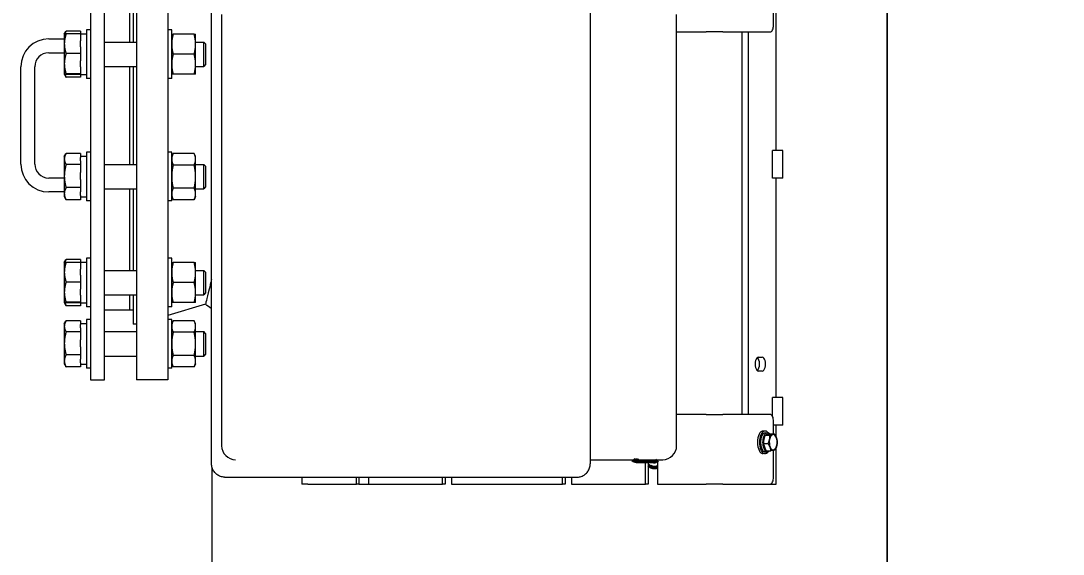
# Model space of a CAD drawing. Header units: inches. Extents: x 20 to 536, y 8 to 344.
# Drawn here: x 362.93 to 400.38, y 92.93 to 112.1 of the extents above; entities that cross this region are included whole.
import ezdxf

# ---------------------------------------------------------------- set-up
doc = ezdxf.new("R2010")
doc.units = ezdxf.units.IN
doc.header["$LTSCALE"] = 16
doc.header["$MEASUREMENT"] = 0
doc.layers.add('Dimension (ANSI)', color=7, linetype='Continuous', lineweight=25)
doc.layers.add('Visible (ANSI)', color=7, linetype='Continuous', lineweight=50)
doc.styles.add('MEMCOR Medium', font='arial.ttf')
doc.dimstyles.new('Default (ANSI)', dxfattribs={"dimscale": 16, "dimtxt": 0.15, "dimasz": 0.098425, "dimexe": 0.125, "dimexo": 0.0625, "dimgap": 0.031496, "dimtad": 0, "dimtih": 1, "dimtoh": 1, "dimdec": 4, "dimrnd": 1e-08, "dimzin": 3, "dimdsep": 46, "dimlunit": 5, "dimtxsty": 'MEMCOR Medium', "dimcen": 0.09, "dimdle": 0.393701, "dimclrd": 256, "dimclre": 256, "dimclrt": 256, "dimadec": 0, "dimazin": 1, "dimtfac": 0.8, "dimtofl": 0, "dimtmove": 0, "dimatfit": 3, "dimfxl": 1, "dimfrac": 1, "dimtolj": 1, "dimtzin": 4, "dimlwd": -1, "dimlwe": -1, "dimarcsym": 0})

# ---------------------------------------------------------------- blocks, each defined once
blk = doc.blocks.new('*D25')
at = {"layer": 'Defpoints', "color": 0, "transparency": 16777216}
for p in [(394.632, 153.466), (452.188, 153.466), (413.174, 57.723)]:
    blk.add_point(p, dxfattribs=at)
at = {"layer": 'Dimension (ANSI)', "transparency": 16777216}
for p, q in [((395.632, 153.466), (454.188, 153.466)), ((452.188, 151.891), (452.188, 134.229)), ((452.188, 59.298), (452.188, 117.758)), ((414.174, 57.723), (454.188, 57.723))]:
    blk.add_line(p, q, dxfattribs=at)
for points in [[(451.926, 151.891), (452.451, 151.891), (452.188, 153.466)], [(451.926, 59.298), (452.451, 59.298), (452.188, 57.723)]]:
    blk.add_solid(points, dxfattribs=at)
at = {"layer": 'Dimension (ANSI)', "transparency": 16777216, "char_height": 2.4, "attachment_point": 2, "style": 'MEMCOR Medium'}
for s, insert in [('\\A1; \\fArial|b0|i0;95{\\H0.8x;\\S3#4;} in', (452.188, 130.42)), ('\\A1;[2431.9 mm]{\\P\\fArial|b0|i0;SHIPPING\\P\\fArial|b0|i0;HEIGHT}', (452.188, 125.49))]:
    blk.add_mtext(s, dxfattribs=dict(at, insert=insert))

msp = doc.modelspace()

# ---------------------------------------------------------------- linework, layer by layer
at = {"layer": 'Visible (ANSI)', "linetype": 'Continuous', "lineweight": 18}
for p, q in [((394.05748, 136.70079), (394.05748, 68.95079)), ((394.05748, 68.95079), (394.05748, 136.70079)), ((365.42748, 118.20079), (365.42748, 99.20079)), ((365.92748, 99.20079), (365.92748, 118.20079)), ((367.08248, 118.20079), (367.08248, 99.20079)), ((368.20748, 118.20079), (368.20748, 99.20079)), ((366.82748, 114.2737), (366.82748, 111.33825)), ((366.82748, 114.2737), (366.82748, 111.33825)), ((366.95748, 114.2737), (366.95748, 111.33825)), ((369.77532, 96.20079), (369.77532, 112.95079)), ((383.3907, 96.20079), (383.3907, 112.95079)), ((389.97548, 111.95079), (389.97548, 112.42095)), ((390.0631, 107.44079), (390.0631, 112.49908)), ((370.14135, 112.32579), (370.14135, 96.82579)), ((386.49118, 96.82579), (386.49118, 112.32579)), ((364.48973, 111.6195), (364.48986, 111.61973)), ((364.48973, 111.6195), (364.48973, 111.27566)), ((364.48986, 111.61973), (364.54722, 111.71908)), ((365.06785, 111.73043), (364.55392, 111.73043)), ((365.06785, 111.62971), (364.55392, 111.62971)), ((365.06785, 111.73043), (365.06785, 111.63025)), ((365.06785, 111.62971), (365.06785, 111.63025)), ((365.06785, 111.63025), (365.28685, 111.63025)), ((365.06785, 111.62971), (365.06785, 111.38212)), ((365.28685, 111.77575), (365.28685, 110.02575)), ((365.42748, 111.77575), (365.28685, 111.77575)), ((368.3481, 111.77575), (368.20748, 111.77575)), ((368.3481, 110.02575), (368.3481, 111.77575)), ((369.15523, 111.61975), (368.39997, 111.61975)), ((369.2071, 111.26025), (369.2071, 111.61975)), ((386.49118, 111.70079), (387.55191, 111.70079)), ((388.14955, 111.70079), (387.55191, 111.70079)), ((388.14955, 111.70079), (389.85048, 111.70079)), ((388.84659, 97.95079), (388.84659, 111.70079)), ((389.0631, 111.70079), (389.0631, 97.95079)), ((363.92748, 111.45079), (364.48973, 111.45079)), ((364.48973, 111.27566), (364.48973, 110.55714)), ((365.06785, 111.16921), (365.06785, 111.38212)), ((365.92748, 111.33825), (367.08248, 111.33825)), ((369.2071, 111.33825), (369.5017, 111.33825)), ((369.2071, 110.54125), (369.2071, 111.26025)), ((369.5017, 110.46325), (369.5017, 111.33825)), ((369.56785, 111.2721), (369.5017, 111.33825)), ((369.56785, 111.2721), (369.56785, 110.5294)), ((363.92748, 110.95079), (364.48973, 110.95079)), ((365.06785, 110.92161), (364.55392, 110.92161)), ((365.06785, 111.16921), (365.06785, 110.92161)), ((365.06785, 110.92161), (365.06785, 110.66673)), ((369.15523, 110.90075), (368.39997, 110.90075)), ((364.48973, 110.55714), (364.48973, 110.18223)), ((365.06785, 110.44755), (365.06785, 110.66673)), ((369.2071, 110.18175), (369.2071, 110.54125)), ((369.56785, 110.5294), (369.5017, 110.46325)), ((362.92748, 106.95079), (362.92748, 110.45079)), ((363.42748, 106.95079), (363.42748, 110.45079)), ((364.48973, 110.18223), (364.48973, 110.182)), ((364.48973, 110.182), (364.48986, 110.18178)), ((364.48986, 110.18178), (364.54722, 110.08243)), ((365.06785, 110.19266), (364.55392, 110.19266)), ((365.06785, 110.1718), (364.55392, 110.1718)), ((365.06785, 110.44755), (365.06785, 110.19266)), ((365.06785, 110.19266), (365.06785, 110.18537)), ((365.06785, 110.17125), (365.06785, 110.18537)), ((365.06785, 110.17125), (365.28685, 110.17125)), ((365.06785, 110.17125), (365.06785, 110.07108)), ((365.92748, 110.46325), (367.08248, 110.46325)), ((366.82748, 110.46325), (366.82748, 106.93833)), ((366.82748, 110.46325), (366.82748, 106.93833)), ((366.95748, 110.46325), (366.95748, 106.93833)), ((369.15523, 110.18175), (368.39997, 110.18175)), ((369.2071, 110.46325), (369.5017, 110.46325)), ((365.06785, 110.07108), (364.55392, 110.07108)), ((365.42748, 110.02575), (365.28685, 110.02575)), ((368.3481, 110.02575), (368.20748, 110.02575)), ((364.48973, 107.21958), (364.54722, 107.31915)), ((364.48973, 107.21958), (364.48973, 107.13212)), ((364.48973, 107.13212), (364.48973, 106.5189)), ((365.06785, 107.33051), (364.55392, 107.33051)), ((365.06785, 107.33051), (365.06785, 107.19177)), ((365.06785, 107.23033), (365.28685, 107.23033)), ((365.06785, 107.07247), (365.06785, 107.19177)), ((365.28685, 107.37583), (365.28685, 105.62583)), ((365.42748, 107.37583), (365.28685, 107.37583)), ((368.3481, 107.37583), (368.20748, 107.37583)), ((368.3481, 105.62583), (368.3481, 107.37583)), ((368.3481, 107.21983), (368.39997, 107.33106)), ((369.15523, 107.33106), (368.39997, 107.33106)), ((369.2071, 107.21983), (369.15523, 107.33106)), ((369.2071, 107.1235), (369.2071, 107.21983)), ((369.2071, 106.50083), (369.2071, 107.1235)), ((390.30989, 107.44079), (389.9381, 107.44079)), ((389.9381, 106.44079), (389.9381, 107.44079)), ((390.30989, 106.44079), (390.30989, 107.44079)), ((365.06785, 106.93374), (364.55392, 106.93374)), ((365.06785, 107.07247), (365.06785, 106.93374)), ((365.06785, 106.93374), (365.06785, 106.64363)), ((365.92748, 106.93833), (367.08248, 106.93833)), ((369.15523, 106.91595), (368.39997, 106.91595)), ((369.2071, 106.93833), (369.5017, 106.93833)), ((369.5017, 106.06333), (369.5017, 106.93833)), ((369.56785, 106.87218), (369.5017, 106.93833)), ((369.56785, 106.87218), (369.56785, 106.12948)), ((364.48973, 106.45079), (363.92748, 106.45079)), ((364.48973, 106.5189), (364.48973, 105.8876)), ((365.06785, 106.39416), (365.06785, 106.64363)), ((365.06785, 106.39416), (365.06785, 106.10406)), ((369.2071, 105.87816), (369.2071, 106.50083)), ((390.30989, 106.44079), (389.9381, 106.44079)), ((390.0631, 98.56079), (390.0631, 106.44079)), ((365.06785, 106.10406), (364.55392, 106.10406)), ((365.06785, 106.10406), (365.06785, 105.95269)), ((365.92748, 106.06333), (367.08248, 106.06333)), ((366.82748, 106.06333), (366.82748, 103.12788)), ((366.82748, 106.06333), (366.82748, 103.12788)), ((366.95748, 106.06333), (366.95748, 103.12788)), ((369.15523, 106.08572), (368.39997, 106.08572)), ((369.2071, 106.06333), (369.5017, 106.06333)), ((369.56785, 106.12948), (369.5017, 106.06333)), ((364.48973, 105.95079), (363.92748, 105.95079)), ((364.48973, 105.8876), (364.48973, 105.78208)), ((364.48973, 105.78208), (364.54722, 105.68251)), ((365.06785, 105.67115), (364.55392, 105.67115)), ((365.06785, 105.82252), (365.06785, 105.95269)), ((365.06785, 105.82252), (365.06785, 105.67115)), ((365.06785, 105.77133), (365.28685, 105.77133)), ((365.42748, 105.62583), (365.28685, 105.62583)), ((368.3481, 105.62583), (368.20748, 105.62583)), ((368.3481, 105.78183), (368.39997, 105.6706)), ((369.15523, 105.6706), (368.39997, 105.6706)), ((369.2071, 105.78183), (369.15523, 105.6706)), ((369.2071, 105.78183), (369.2071, 105.87816)), ((364.48973, 103.40913), (364.48986, 103.40936)), ((364.48973, 103.40913), (364.48973, 103.06529)), ((364.48986, 103.40936), (364.54722, 103.50871)), ((365.06785, 103.52006), (364.55392, 103.52006)), ((365.06785, 103.41934), (364.55392, 103.41934)), ((365.06785, 103.52006), (365.06785, 103.41988)), ((365.06785, 103.41934), (365.06785, 103.41988)), ((365.06785, 103.41988), (365.28685, 103.41988)), ((365.06785, 103.41934), (365.06785, 103.17175)), ((365.28685, 103.56538), (365.28685, 101.81538)), ((365.42748, 103.56538), (365.28685, 103.56538)), ((368.3481, 103.56538), (368.20748, 103.56538)), ((368.3481, 101.81538), (368.3481, 103.56538)), ((369.15523, 103.40938), (368.39997, 103.40938)), ((369.2071, 103.04988), (369.2071, 103.40938)), ((364.48973, 103.06529), (364.48973, 102.34677)), ((365.06785, 102.95884), (365.06785, 103.17175)), ((365.92748, 103.12788), (367.08248, 103.12788)), ((369.2071, 103.12788), (369.5017, 103.12788)), ((369.2071, 102.33088), (369.2071, 103.04988)), ((369.5017, 102.25288), (369.5017, 103.12788)), ((369.56785, 103.06173), (369.5017, 103.12788)), ((369.56785, 103.06173), (369.56785, 102.31903)), ((365.06785, 102.71125), (364.55392, 102.71125)), ((365.06785, 102.95884), (365.06785, 102.71125)), ((365.06785, 102.71125), (365.06785, 102.45636)), ((369.15523, 102.69038), (368.39997, 102.69038)), ((364.48973, 102.34677), (364.48973, 101.97186)), ((365.06785, 102.23718), (365.06785, 102.45636)), ((365.92748, 102.25288), (367.08248, 102.25288)), ((366.82748, 102.25288), (366.82748, 101.70079)), ((366.82748, 102.25288), (366.82748, 101.70079)), ((366.95748, 102.25288), (366.95748, 101.20079)), ((369.2071, 101.97138), (369.2071, 102.33088)), ((369.2071, 102.25288), (369.5017, 102.25288)), ((369.56785, 102.31903), (369.5017, 102.25288)), ((364.48973, 101.97186), (364.48973, 101.97163)), ((364.48973, 101.97163), (364.48986, 101.97141)), ((364.48986, 101.97141), (364.54722, 101.87206)), ((365.06785, 101.98229), (364.55392, 101.98229)), ((365.06785, 101.96143), (364.55392, 101.96143)), ((365.06785, 102.23718), (365.06785, 101.98229)), ((365.06785, 101.98229), (365.06785, 101.975)), ((365.06785, 101.96088), (365.06785, 101.975)), ((365.06785, 101.96088), (365.28685, 101.96088)), ((365.06785, 101.96088), (365.06785, 101.86071)), ((369.56142, 101.91205), (368.20748, 101.51079)), ((369.15523, 101.97138), (368.39997, 101.97138)), ((365.06785, 101.86071), (364.55392, 101.86071)), ((365.42748, 101.81538), (365.28685, 101.81538)), ((366.82748, 101.70079), (365.92748, 101.70079)), ((366.95748, 101.70079), (366.82748, 101.70079)), ((368.3481, 101.81538), (368.20748, 101.81538)), ((364.48973, 101.20917), (364.54722, 101.30875)), ((364.48973, 101.20917), (364.48973, 101.12171)), ((365.06785, 101.3201), (364.55392, 101.3201)), ((365.06785, 101.3201), (365.06785, 101.18137)), ((365.06785, 101.06206), (365.06785, 101.18137)), ((365.08915, 101.21992), (365.28685, 101.21992)), ((365.28685, 101.36542), (365.28685, 99.61542)), ((365.42748, 101.36542), (365.28685, 101.36542)), ((367.08248, 101.20079), (366.95748, 101.20079)), ((368.3481, 101.36542), (368.20748, 101.36542)), ((368.3481, 99.61542), (368.3481, 101.36542)), ((368.3481, 101.20942), (368.39997, 101.32065)), ((369.15523, 101.32065), (368.39997, 101.32065)), ((369.2071, 101.20942), (369.15523, 101.32065)), ((369.2071, 101.11309), (369.2071, 101.20942)), ((364.48973, 101.12171), (364.48973, 100.50849)), ((365.06785, 100.92333), (364.55392, 100.92333)), ((365.06785, 101.06206), (365.06785, 100.92333)), ((365.06785, 100.92333), (365.06785, 100.63322)), ((365.92748, 100.92792), (367.08248, 100.92792)), ((369.15523, 100.90554), (368.39997, 100.90554)), ((369.2071, 100.49042), (369.2071, 101.11309)), ((369.2071, 100.92792), (369.5017, 100.92792)), ((369.5017, 100.05292), (369.5017, 100.92792)), ((369.56785, 100.86177), (369.5017, 100.92792)), ((369.56785, 100.86177), (369.56785, 100.11907)), ((364.48973, 100.50849), (364.48973, 99.8772)), ((365.06785, 100.38375), (365.06785, 100.63322)), ((365.06785, 100.38375), (365.06785, 100.09365)), ((369.2071, 99.86775), (369.2071, 100.49042)), ((365.06785, 100.09365), (364.55392, 100.09365)), ((365.06785, 100.09365), (365.06785, 99.94228)), ((365.92748, 100.05292), (367.08248, 100.05292)), ((369.15523, 100.07531), (368.39997, 100.07531)), ((369.2071, 100.05292), (369.5017, 100.05292)), ((369.56785, 100.11907), (369.5017, 100.05292)), ((389.4381, 100.01329), (389.5631, 100.01329)), ((364.48973, 99.8772), (364.48973, 99.77167)), ((364.48973, 99.77167), (364.54722, 99.6721)), ((365.06785, 99.66074), (364.55392, 99.66074)), ((365.06785, 99.81211), (365.06785, 99.94228)), ((365.06785, 99.81211), (365.06785, 99.66074)), ((365.06785, 99.76092), (365.28685, 99.76092)), ((368.3481, 99.77142), (368.39997, 99.66019)), ((369.15523, 99.66019), (368.39997, 99.66019)), ((369.2071, 99.77142), (369.15523, 99.66019)), ((369.2071, 99.77142), (369.2071, 99.86775)), ((365.42748, 99.61542), (365.28685, 99.61542)), ((368.3481, 99.61542), (368.20748, 99.61542)), ((389.5631, 99.51329), (389.4381, 99.51329)), ((365.42748, 99.20079), (365.92748, 99.20079)), ((368.20748, 99.20079), (367.08248, 99.20079)), ((390.30989, 98.56079), (389.9381, 98.56079)), ((389.9381, 97.87909), (389.9381, 98.56079)), ((390.30989, 97.56079), (390.30989, 98.56079)), ((387.55191, 97.95079), (386.49118, 97.95079)), ((387.55191, 97.95079), (388.14955, 97.95079)), ((389.85048, 97.95079), (388.14955, 97.95079)), ((389.97548, 97.25176), (389.97548, 97.70079)), ((390.30989, 97.56079), (389.97548, 97.56079)), ((390.0631, 97.14566), (390.0631, 97.56079)), ((389.66976, 97.35679), (389.60048, 97.35679)), ((389.61219, 96.9053), (389.6425, 97.05579)), ((389.6425, 97.05579), (389.6728, 97.20627)), ((389.66976, 97.29079), (389.75116, 97.29079)), ((389.6728, 97.20627), (389.75312, 97.22902)), ((389.6728, 97.20627), (389.83986, 97.20627)), ((389.76292, 97.23179), (389.75116, 97.23179)), ((389.75312, 97.22902), (389.83344, 97.25176)), ((389.83344, 97.25176), (390.0005, 97.25176)), ((389.66219, 96.77756), (389.61219, 96.9053)), ((389.61219, 96.9053), (389.77924, 96.9053)), ((389.7122, 96.64982), (389.66219, 96.77756)), ((389.7122, 96.64982), (389.87926, 96.64982)), ((389.97548, 95.70079), (389.97548, 96.67095)), ((390.0631, 95.45079), (390.0631, 96.74908)), ((383.3907, 96.32579), (385.99118, 96.32579)), ((385.37528, 95.45079), (385.37528, 96.26329)), ((385.46903, 96.26329), (385.46903, 95.45079)), ((385.8083, 96.32579), (385.8083, 95.45079)), ((389.66976, 96.54479), (389.60048, 96.54479)), ((389.66976, 96.61079), (389.75116, 96.61079)), ((369.80777, 87.44461), (369.80777, 96.01716)), ((370.24183, 95.70079), (382.7992, 95.70079)), ((373.02061, 95.70079), (373.02061, 95.45079)), ((374.98298, 95.45079), (374.98298, 95.70079)), ((375.07673, 95.70079), (375.07673, 95.45079)), ((375.41599, 95.70079), (375.41599, 95.45079)), ((378.07685, 95.45079), (378.07685, 95.70079)), ((378.1706, 95.70079), (378.1706, 95.45079)), ((378.40161, 95.70079), (378.40161, 95.45079)), ((382.38966, 95.45079), (382.38966, 95.70079)), ((382.48341, 95.70079), (382.48341, 95.45079)), ((382.71442, 95.70079), (382.71442, 95.45079)), ((382.7992, 95.70079), (382.9242, 95.70079)), ((373.23936, 95.45079), (373.02061, 95.45079)), ((373.23936, 95.45079), (374.98298, 95.45079)), ((375.07673, 95.45079), (374.98298, 95.45079)), ((375.07673, 95.45079), (375.41599, 95.45079)), ((375.41599, 95.45079), (378.07685, 95.45079)), ((378.1706, 95.45079), (378.07685, 95.45079)), ((378.40161, 95.45079), (382.38966, 95.45079)), ((382.48341, 95.45079), (382.38966, 95.45079)), ((382.71442, 95.45079), (385.37528, 95.45079)), ((385.46903, 95.45079), (385.37528, 95.45079)), ((385.8083, 95.45079), (387.55191, 95.45079)), ((388.14955, 95.45079), (387.55191, 95.45079)), ((388.14955, 95.45079), (389.85048, 95.45079)), ((389.85048, 95.45079), (390.0631, 95.45079))]:
    msp.add_line(p, q, dxfattribs=at)
at = {"layer": 'Visible (ANSI)'}
for p, q in [((385.75292, 96.26329), (385.04171, 96.26329)), ((385.72554, 96.04479), (385.68554, 96.04479))]:
    msp.add_line(p, q, dxfattribs=at)
at = {"layer": 'Visible (ANSI)', "linetype": 'Continuous', "lineweight": 18}
for centre, radius, start, end in [((363.92748, 110.45079), 1, 90, 180), ((363.92748, 110.45079), 0.5, 90, 180), ((363.92748, 106.95079), 1, 180, 270), ((363.92748, 106.95079), 0.5, 180, 270), ((370.64135, 96.82579), 0.5, 180, 270), ((385.99118, 96.82579), 0.5, 270, 0)]:
    msp.add_arc(centre, radius, start, end, dxfattribs=at)
for centre, major_axis, ratio, start_param, end_param in [((389.85048, 111.95079), (0, -0.25), 0.5, 0, 1.57079633), ((365.4421, 100.49042), (4.13718, -0.06422), 0.17564313, 1.65893872, 1.6641065), ((389.4381, 99.76329), (0, -0.25), 0.5, 3.14159265, 6.28318531), ((389.5631, 99.76329), (0, 0.25), 0.5, 3.14159265, 6.28318531), ((389.34659, 99.76329), (0, -0.25), 0.5, 0.37473443, 2.76685822), ((389.85048, 97.70079), (0, 0.25), 0.5, 4.71238898, 6.28318531), ((389.66976, 96.95079), (0, 0.406), 0.5, 5.67310552, 10.03485774), ((389.60048, 96.95079), (0, 0.406), 0.5, 0, 3.14159265), ((389.66976, 96.95079), (0, 0.34), 0.5, 0, 3.14159265), ((389.75116, 96.95079), (0, -0.34), 0.5, 2.65324746, 6.76704703), ((389.75116, 96.95079), (0, 0.281), 0.5, 0.64656224, 1.72915457), ((389.75116, 96.95079), (0, 0.281), 0.5, 0, 0.34891879), ((389.96161, 96.95079), (0, -0.281), 0.5, 4.32945106, 5.37664861), ((389.96161, 96.95079), (0, 0.281), 0.5, 0.14066085, 1.1878584), ((389.96161, 96.95079), (0, 0.281), 0.5, 5.37664861, 6.42384616), ((389.96161, 96.95079), (0, 0.281), 0.5, 4.32945106, 5.37664861), ((389.75116, 96.95079), (0, 0.281), 0.5, 1.73728486, 2.73282705), ((389.96161, 96.95079), (0, -0.281), 0.5, 5.37664861, 6.42384616), ((389.96161, 96.95079), (0, -0.281), 0.5, 0.14066085, 1.1878584), ((389.85048, 95.70079), (0, -0.25), 0.5, 0, 1.57079633)]:
    msp.add_ellipse(centre, major_axis=major_axis, ratio=ratio, start_param=start_param, end_param=end_param, dxfattribs=at)
at = {"layer": 'Visible (ANSI)'}
for centre, major_axis, start_param, end_param in [((385.04171, 96.45079), (0, -0.1875), 5.44211664, 7.12425398), ((385.02254, 96.45079), (0, -0.14916), 5.70604477, 6.86032585), ((385.68554, 96.45079), (0, -0.203), 5.88987465, 7.05614952), ((385.72554, 96.45079), (0, -0.203), 5.88987465, 6.16917488), ((385.72554, 96.45079), (0, -0.1905), 6.10548027, 6.44213737), ((385.77254, 96.45079), (0, -0.1905), 6.10548027, 6.14025578), ((385.68554, 96.45079), (0, -0.406), 5.61983065, 6.63982795), ((385.72554, 96.45079), (0, -0.406), 0, 0.23759565)]:
    msp.add_ellipse(centre, major_axis=major_axis, ratio=0.8660254, start_param=start_param, end_param=end_param, dxfattribs=at)
at = {"layer": 'Visible (ANSI)', "linetype": 'Continuous', "lineweight": 18}
for points, weights in [([(364.55392, 111.62971), (364.48973, 111.43997), (364.48973, 111.27566)], [1.01001874936, 1.04314139574, 1]), ([(364.48986, 111.61973), (364.49253, 111.62436), (364.55392, 111.62971)], [1.00373289337, 1.04164895705, 1.01001874936]), ([(364.55392, 111.73043), (364.52007, 111.67438), (364.50437, 111.62412)], [1.01001874936, 1.02721658286, 1.02385469408]), ([(368.3481, 111.61975), (368.3481, 111.61975), (368.39997, 111.61975)], [1, 1.0379548493, 1]), ([(368.39997, 111.61975), (368.3481, 111.4271), (368.3481, 111.26025)], [1, 1.0379548493, 1]), ([(369.2071, 111.26025), (369.2071, 111.4271), (369.15523, 111.61975)], [1, 1.0379548493, 1]), ([(369.15523, 111.61975), (369.2071, 111.61975), (369.2071, 111.61975)], [1, 1.0379548493, 1]), ([(364.48973, 111.27566), (364.48973, 111.11135), (364.55392, 110.92161)], [1, 1.04314139574, 1.01001874936]), ([(368.3481, 111.26025), (368.3481, 111.09341), (368.39997, 110.90075)], [1, 1.0379548493, 1]), ([(369.15523, 110.90075), (369.2071, 111.09341), (369.2071, 111.26025)], [1, 1.0379548493, 1]), ([(364.55392, 110.92161), (364.48973, 110.72629), (364.48973, 110.55714)], [1.01001874936, 1.04314139574, 1]), ([(368.39997, 110.90075), (368.3481, 110.7081), (368.3481, 110.54125)], [1, 1.0379548493, 1]), ([(369.2071, 110.54125), (369.2071, 110.7081), (369.15523, 110.90075)], [1, 1.0379548493, 1]), ([(364.48973, 110.55714), (364.48973, 110.38798), (364.55392, 110.19266)], [1, 1.04314139574, 1.01001874936]), ([(368.3481, 110.54125), (368.3481, 110.37441), (368.39997, 110.18175)], [1, 1.0379548493, 1]), ([(369.15523, 110.18175), (369.2071, 110.37441), (369.2071, 110.54125)], [1, 1.0379548493, 1]), ([(364.55392, 110.19266), (364.48973, 110.18707), (364.48973, 110.18223)], [1.01001874936, 1.04314139574, 1]), ([(364.48973, 110.18223), (364.48973, 110.17739), (364.55392, 110.1718)], [1, 1.04314139574, 1.01001874936]), ([(364.50742, 110.1769), (364.52315, 110.12669), (364.55392, 110.07108)], [1.02429968931, 1.02563189319, 1.01001874936]), ([(368.39997, 110.18175), (368.3481, 110.18175), (368.3481, 110.18175)], [1, 1.0379548493, 1]), ([(369.2071, 110.18175), (369.2071, 110.18175), (369.15523, 110.18175)], [1, 1.0379548493, 1]), ([(364.55392, 110.07108), (364.55047, 110.07679), (364.54722, 110.08243)], [1.01001874936, 1.01174639157, 1.01326655323]), ([(364.55392, 107.33051), (364.48973, 107.22419), (364.48973, 107.13212)], [1.01001874936, 1.04314139574, 1]), ([(364.48973, 107.13212), (364.48973, 107.04005), (364.55392, 106.93374)], [1, 1.04314139574, 1.01001874936]), ([(368.39997, 107.33106), (368.3481, 107.21983), (368.3481, 107.1235)], [1, 1.0379548493, 1]), ([(368.3481, 107.1235), (368.3481, 107.02717), (368.39997, 106.91595)], [1, 1.0379548493, 1]), ([(369.2071, 107.1235), (369.2071, 107.21983), (369.15523, 107.33106)], [1, 1.0379548493, 1]), ([(369.15523, 106.91595), (369.2071, 107.02717), (369.2071, 107.1235)], [1, 1.0379548493, 1]), ([(364.55392, 106.93374), (364.48973, 106.71142), (364.48973, 106.5189)], [1.01001874936, 1.04314139574, 1]), ([(368.39997, 106.91595), (368.3481, 106.69349), (368.3481, 106.50083)], [1, 1.0379548493, 1]), ([(369.2071, 106.50083), (369.2071, 106.69349), (369.15523, 106.91595)], [1, 1.0379548493, 1]), ([(364.48973, 106.5189), (364.48973, 106.32637), (364.55392, 106.10406)], [1, 1.04314139574, 1.01001874936]), ([(368.3481, 106.50083), (368.3481, 106.30817), (368.39997, 106.08572)], [1, 1.0379548493, 1]), ([(369.15523, 106.08572), (369.2071, 106.30817), (369.2071, 106.50083)], [1, 1.0379548493, 1]), ([(364.55392, 106.10406), (364.48973, 105.98806), (364.48973, 105.8876)], [1.01001874936, 1.04314139574, 1]), ([(368.39997, 106.08572), (368.3481, 105.97449), (368.3481, 105.87816)], [1, 1.0379548493, 1]), ([(369.2071, 105.87816), (369.2071, 105.97449), (369.15523, 106.08572)], [1, 1.0379548493, 1]), ([(364.48973, 105.8876), (364.48973, 105.78715), (364.55392, 105.67115)], [1, 1.04314139574, 1.01001874936]), ([(364.55392, 105.67115), (364.55047, 105.67687), (364.54722, 105.68251)], [1.01001874936, 1.01174639157, 1.01326655323]), ([(368.3481, 105.87816), (368.3481, 105.78183), (368.39997, 105.6706)], [1, 1.0379548493, 1]), ([(369.15523, 105.6706), (369.2071, 105.78183), (369.2071, 105.87816)], [1, 1.0379548493, 1]), ([(364.55392, 103.41934), (364.48973, 103.2296), (364.48973, 103.06529)], [1.01001874936, 1.04314139574, 1]), ([(364.48986, 103.40936), (364.49253, 103.41399), (364.55392, 103.41934)], [1.00373289337, 1.04164895705, 1.01001874936]), ([(364.55392, 103.52006), (364.52007, 103.46401), (364.50437, 103.41375)], [1.01001874936, 1.02721658286, 1.02385469408]), ([(368.3481, 103.40938), (368.3481, 103.40938), (368.39997, 103.40938)], [1, 1.0379548493, 1]), ([(368.39997, 103.40938), (368.3481, 103.21673), (368.3481, 103.04988)], [1, 1.0379548493, 1]), ([(369.2071, 103.04988), (369.2071, 103.21673), (369.15523, 103.40938)], [1, 1.0379548493, 1]), ([(369.15523, 103.40938), (369.2071, 103.40938), (369.2071, 103.40938)], [1, 1.0379548493, 1]), ([(364.48973, 103.06529), (364.48973, 102.90098), (364.55392, 102.71125)], [1, 1.04314139574, 1.01001874936]), ([(368.3481, 103.04988), (368.3481, 102.88304), (368.39997, 102.69038)], [1, 1.0379548493, 1]), ([(369.15523, 102.69038), (369.2071, 102.88304), (369.2071, 103.04988)], [1, 1.0379548493, 1]), ([(364.55392, 102.71125), (364.48973, 102.51592), (364.48973, 102.34677)], [1.01001874936, 1.04314139574, 1]), ([(368.39997, 102.69038), (368.3481, 102.49773), (368.3481, 102.33088)], [1, 1.0379548493, 1]), ([(369.2071, 102.33088), (369.2071, 102.49773), (369.15523, 102.69038)], [1, 1.0379548493, 1]), ([(364.48973, 102.34677), (364.48973, 102.17761), (364.55392, 101.98229)], [1, 1.04314139574, 1.01001874936]), ([(368.3481, 102.33088), (368.3481, 102.16404), (368.39997, 101.97138)], [1, 1.0379548493, 1]), ([(369.15523, 101.97138), (369.2071, 102.16404), (369.2071, 102.33088)], [1, 1.0379548493, 1]), ([(364.55392, 101.98229), (364.48973, 101.9767), (364.48973, 101.97186)], [1.01001874936, 1.04314139574, 1]), ([(364.48973, 101.97186), (364.48973, 101.96702), (364.55392, 101.96143)], [1, 1.04314139574, 1.01001874936]), ([(364.50742, 101.96653), (364.52315, 101.91632), (364.55392, 101.86071)], [1.02429968931, 1.02563189319, 1.01001874936]), ([(364.55392, 101.86071), (364.55047, 101.86642), (364.54722, 101.87206)], [1.01001874936, 1.01174639157, 1.01326655323]), ([(368.39997, 101.97138), (368.3481, 101.97138), (368.3481, 101.97138)], [1, 1.0379548493, 1]), ([(369.2071, 101.97138), (369.2071, 101.97138), (369.15523, 101.97138)], [1, 1.0379548493, 1]), ([(364.55392, 101.3201), (364.48973, 101.21379), (364.48973, 101.12171)], [1.01001874936, 1.04314139574, 1]), ([(368.39997, 101.32065), (368.3481, 101.20942), (368.3481, 101.11309)], [1, 1.0379548493, 1]), ([(369.2071, 101.11309), (369.2071, 101.20942), (369.15523, 101.32065)], [1, 1.0379548493, 1]), ([(364.48973, 101.12171), (364.48973, 101.02964), (364.55392, 100.92333)], [1, 1.04314139574, 1.01001874936]), ([(364.55392, 100.92333), (364.48973, 100.70102), (364.48973, 100.50849)], [1.01001874936, 1.04314139574, 1]), ([(368.3481, 101.11309), (368.3481, 101.01677), (368.39997, 100.90554)], [1, 1.0379548493, 1]), ([(368.39997, 100.90554), (368.3481, 100.68308), (368.3481, 100.49042)], [1, 1.0379548493, 1]), ([(369.15523, 100.90554), (369.2071, 101.01677), (369.2071, 101.11309)], [1, 1.0379548493, 1]), ([(369.2071, 100.49042), (369.2071, 100.68308), (369.15523, 100.90554)], [1, 1.0379548493, 1]), ([(364.48973, 100.50849), (364.48973, 100.31596), (364.55392, 100.09365)], [1, 1.04314139574, 1.01001874936]), ([(368.3481, 100.49042), (368.3481, 100.29777), (368.39997, 100.07531)], [1, 1.0379548493, 1]), ([(369.15523, 100.07531), (369.2071, 100.29777), (369.2071, 100.49042)], [1, 1.0379548493, 1]), ([(364.55392, 100.09365), (364.48973, 99.97765), (364.48973, 99.8772)], [1.01001874936, 1.04314139574, 1]), ([(368.39997, 100.07531), (368.3481, 99.96408), (368.3481, 99.86775)], [1, 1.0379548493, 1]), ([(369.2071, 99.86775), (369.2071, 99.96408), (369.15523, 100.07531)], [1, 1.0379548493, 1]), ([(364.48973, 99.8772), (364.48973, 99.77674), (364.55392, 99.66074)], [1, 1.04314139574, 1.01001874936]), ([(364.55392, 99.66074), (364.55047, 99.66646), (364.54722, 99.6721)], [1.01001874936, 1.01174639157, 1.01326655323]), ([(368.3481, 99.86775), (368.3481, 99.77142), (368.39997, 99.66019)], [1, 1.0379548493, 1]), ([(369.15523, 99.66019), (369.2071, 99.77142), (369.2071, 99.86775)], [1, 1.0379548493, 1]), ([(389.77924, 96.9053), (389.81722, 96.98595), (389.83129, 97.05579)], [1, 1.0379548493, 1]), ([(389.83129, 97.05579), (389.84536, 97.12563), (389.83986, 97.20627)], [1, 1.0379548493, 1]), ([(389.83986, 97.20627), (389.90464, 97.21846), (389.94191, 97.22902)], [1, 1.0379548493, 1]), ([(389.94191, 97.22902), (389.97919, 97.23957), (390.0005, 97.25176)], [1, 1.0379548493, 1]), ([(390.0005, 97.25176), (390.04903, 97.18331), (390.07224, 97.12402)], [1, 1.0379548493, 1]), ([(390.07224, 97.12402), (390.09545, 97.06474), (390.10051, 96.99628)], [1, 1.0379548493, 1]), ([(389.85099, 96.77756), (389.82778, 96.83685), (389.77924, 96.9053)], [1, 1.0379548493, 1]), ([(389.87926, 96.64982), (389.87419, 96.71828), (389.85099, 96.77756)], [1, 1.0379548493, 1]), ([(389.98131, 96.67257), (389.94404, 96.66201), (389.87926, 96.64982)], [1, 1.0379548493, 1]), ([(390.03989, 96.69531), (390.01859, 96.68312), (389.98131, 96.67257)], [1, 1.0379548493, 1]), ([(390.09194, 96.8458), (390.07787, 96.77596), (390.03989, 96.69531)], [1, 1.0379548493, 1]), ([(390.10051, 96.99628), (390.106, 96.91564), (390.09194, 96.8458)], [1, 1.0379548493, 1])]:
    msp.add_rational_spline(points, weights, degree=2, dxfattribs=at)
for points, knots in [([(369.77534, 102.80203), (369.74626, 102.67247), (369.71902, 102.55517), (369.65201, 102.27246), (369.61793, 102.13558), (369.57262, 101.95535), (369.56142, 101.91205), (369.56142, 101.91205)], [68.55541723, 68.55541723, 68.55541723, 68.55541723, 70.40240671, 70.40240671, 73.61877837, 73.61877837, 76.83515003, 76.83515003, 76.83515003, 76.83515003]), ([(370.24183, 95.70079), (370.19375, 95.70079), (370.14573, 95.70885), (370.05444, 95.73979), (370.01136, 95.76294), (369.9329, 95.82199), (369.89809, 95.85851), (369.84084, 95.93967), (369.81853, 95.98442), (369.78726, 96.07769), (369.77827, 96.12623), (369.77553, 96.18361), (369.77532, 96.1922), (369.77532, 96.20079)], [1.57079633, 1.57079633, 1.57079633, 1.57079633, 1.85628195, 1.85628195, 2.14844653, 2.14844653, 2.45804077, 2.45804077, 2.77220004, 2.77220004, 3.08635931, 3.08635931, 3.14159265, 3.14159265, 3.14159265, 3.14159265]), ([(382.9242, 95.70079), (382.97227, 95.70079), (383.0203, 95.70885), (383.11159, 95.73979), (383.15466, 95.76294), (383.23313, 95.82199), (383.26793, 95.85851), (383.32518, 95.93967), (383.34749, 95.98442), (383.37877, 96.07769), (383.38775, 96.12623), (383.3905, 96.18361), (383.3907, 96.1922), (383.3907, 96.20079)], [4.71238898, 4.71238898, 4.71238898, 4.71238898, 4.9978746, 4.9978746, 5.29003918, 5.29003918, 5.59963343, 5.59963343, 5.91379269, 5.91379269, 6.22795196, 6.22795196, 6.28318531, 6.28318531, 6.28318531, 6.28318531])]:
    msp.add_open_spline(points, degree=3, knots=knots, dxfattribs=at)
msp.add_open_spline([(369.77532, 101.75231), (369.70402, 101.80556), (369.63271, 101.8588), (369.56142, 101.91205)], degree=3, dxfattribs=at)

# ---------------------------------------------------------------- dimensions: what is measured, and where the dimension line sits
at = {"layer": 'Dimension (ANSI)'}
dim = msp.add_linear_dim(base=(452.18832, 153.46579), p1=(413.174, 57.72279), p2=(394.63248, 153.46579), angle=90, text=' \\fArial|b0|i0;<> in\\X[2431.9 mm]{\\P\\fArial|b0|i0;SHIPPING\\P\\fArial|b0|i0;HEIGHT}', dimstyle='Default (ANSI)', override={"dimgap": 0.031496, "dimdec": 4, "dimpost": '', "dimtol": 0, "dimlim": 0, "dimtp": 0, "dimtm": 0, "dimtdec": 2, "dimatfit": 1, "dimtvp": -0.375}, dxfattribs=at)
dim.commit()
dim.dimension.update_dxf_attribs({"geometry": '*D25', "text_midpoint": (452.18832, 125.99352), "dimtype": 160})

doc.saveas('drawing.dxf')
